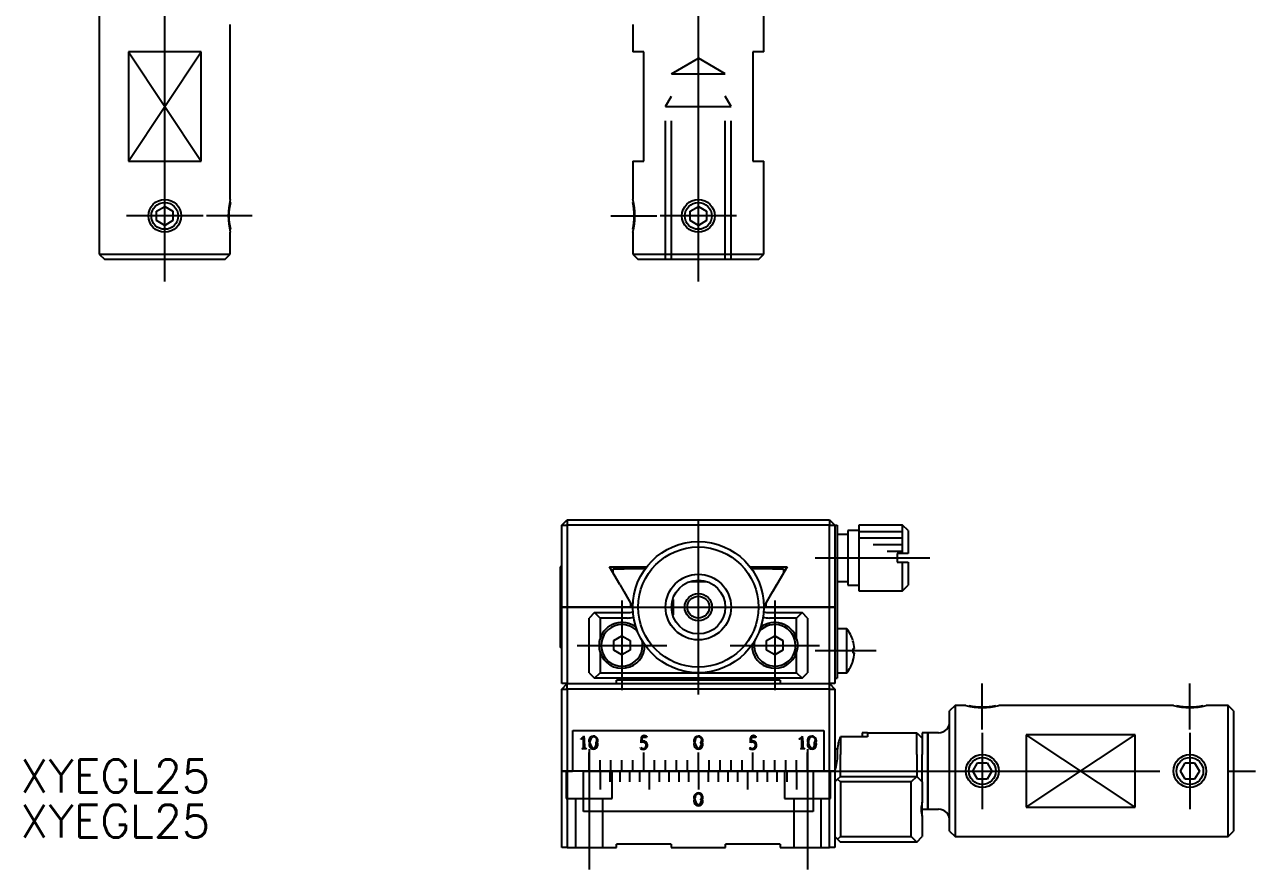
# Model space of a CAD drawing. Extents: x -71 to 199, y -105 to 73.
# Drawn here: x -61.7 to 51, y -104.8 to -27.5 of the extents above; entities that cross this region are included whole.
import ezdxf

# ---------------------------------------------------------------- set-up
doc = ezdxf.new("R2010")
doc.units = 0
doc.linetypes.add('CENTER', pattern=[50.8, 31.75, -6.35, 6.35, -6.35])
doc.linetypes.add('DASHED', pattern=[19.05, 12.7, -6.35])
doc.layers.get('0').update_dxf_attribs({"linetype": 'CONTINUOUS'})
doc.layers.add('CENTER', color=1, linetype='CENTER')
doc.styles.get("Standard").update_dxf_attribs({"font": 'txt.shx', "height": 3, "bigfont": 'bigfont.shx'})

# ---------------------------------------------------------------- blocks, each defined once
blk = doc.blocks.new('*U2')
at = {"color": 7, "linetype": 'CONTINUOUS'}
blk.add_text('XYEGL25', height=3, dxfattribs=at).set_placement((-62.07, -97.75))
blk = doc.blocks.new('*U3')
at = {"color": 7, "linetype": 'CONTINUOUS'}
blk.add_text('XYEGL25', height=3, dxfattribs=at).set_placement((-62.07, -101.88))

msp = doc.modelspace()

# ---------------------------------------------------------------- linework, layer by layer
at = {"color": 7, "linetype": 'CONTINUOUS'}
for p, q in [((-54.85, -23.5), (-54.85, -48.5)), ((6, -30), (6, -23.5)), ((-42.85, -43.5), (-42.85, -27.5)), ((-6, -27.5), (-6, -30)), ((-52.17, -30), (-52.17, -40)), ((-45.53, -30), (-52.17, -30)), ((-45.53, -40), (-45.53, -30)), ((-5, -30), (-6, -30)), ((-5, -40), (-5, -30)), ((6, -30), (5, -30)), ((5, -30), (5, -40)), ((-52.17, -40), (-45.53, -40)), ((-6, -40), (-6, -43.5)), ((-6, -40), (-5, -40)), ((5, -40), (6, -40)), ((6, -48.5), (6, -40)), ((-49.6, -44.57), (-48.85, -44.13)), ((-49.6, -45.43), (-49.6, -44.57)), ((-48.85, -44.13), (-48.1, -44.57)), ((-48.1, -44.57), (-48.1, -45.43)), ((-0.75, -44.57), (0, -44.13)), ((-0.75, -45.43), (-0.75, -44.57)), ((0, -44.13), (0.75, -44.57)), ((0.75, -44.57), (0.75, -45.43)), ((-48.85, -45.87), (-49.6, -45.43)), ((-48.1, -45.43), (-48.85, -45.87)), ((0, -45.87), (-0.75, -45.43)), ((0.75, -45.43), (0, -45.87)), ((-42.85, -48.5), (-42.85, -46.5)), ((-6, -46.5), (-6, -48.5)), ((-54.85, -48.5), (-48.85, -48.5)), ((-54.85, -48.5), (-54.35, -49)), ((-48.85, -49), (-54.35, -49)), ((-48.85, -48.5), (-42.85, -48.5)), ((-43.35, -49), (-48.85, -49)), ((-43.35, -49), (-42.85, -48.5)), ((-6, -48.5), (6, -48.5)), ((-6, -48.5), (-5.5, -49)), ((5.5, -49), (-5.5, -49)), ((5.5, -49), (6, -48.5)), ((-12.5, -73.3), (-12, -72.8)), ((-12, -72.8), (12, -72.8)), ((-12, -72.8), (-12, -73.3)), ((12, -72.8), (12, -73.3)), ((12, -72.8), (12.5, -73.3)), ((-12.5, -80.8), (-12.5, -73.3)), ((-12.5, -73.3), (-12, -73.3)), ((12, -73.3), (-12, -73.3)), ((-12, -73.3), (-12, -80.8)), ((12, -80.8), (12, -73.3)), ((12, -73.3), (12.5, -73.3)), ((12.5, -73.3), (12.5, -80.8)), ((12.5, -73.3), (12.7, -73.3)), ((12.7, -73.3), (12.7, -75.3)), ((13.7, -74.15), (12.7, -74.15)), ((13.7, -73.8), (13.7, -76.3)), ((14.7, -73.8), (13.7, -73.8)), ((18.7, -73.3), (14.7, -73.3)), ((14.7, -73.3), (14.7, -76.3)), ((18.7, -73.9), (14.7, -73.9)), ((18.7, -75.9), (18.7, -73.3)), ((19.2, -73.8), (18.7, -73.3)), ((19.2, -73.8), (19.2, -75.9)), ((-1.5, -74.99), (-1.5, -74.99)), ((12.7, -75.3), (12.7, -85.3)), ((18.7, -74.5), (14.7, -74.5)), ((18.7, -75.1), (16, -75.1)), ((13.7, -76.3), (13.7, -78.8)), ((14.7, -76.3), (14.7, -79.3)), ((18.7, -75.7), (17.3, -75.7)), ((18.7, -75.9), (18.2, -75.9)), ((18.2, -75.9), (18.2, -76.7)), ((19.2, -75.9), (18.7, -75.9)), ((-12.65, -77.1), (-12.65, -80.8)), ((-12.5, -77.1), (-12.65, -77.1)), ((-7.2, -78.72), (-8.13, -77.1)), ((-8.13, -77.1), (-4.72, -77.1)), ((-7.8, -77.3), (-6.8, -77.3)), ((-7.8, -77.68), (-7.8, -77.3)), ((-4.87, -77.3), (-6.8, -77.3)), ((4.72, -77.1), (8.13, -77.1)), ((6.8, -77.3), (4.87, -77.3)), ((6.8, -77.3), (7.8, -77.3)), ((7.8, -77.68), (6.8, -79.41)), ((8.13, -77.1), (7.2, -78.72)), ((7.8, -77.3), (7.8, -77.68)), ((18.2, -76.7), (18.7, -76.7)), ((18.7, -79.3), (18.7, -76.7)), ((18.7, -76.7), (19.2, -76.7)), ((19.2, -76.7), (19.2, -78.8)), ((-7.2, -78.72), (-6.2, -80.45)), ((0.7, -78.5), (-0.7, -78.5)), ((6.2, -80.45), (7.2, -78.72)), ((12.7, -78.45), (13.7, -78.45)), ((13.7, -78.8), (14.7, -78.8)), ((18.7, -79.3), (19.2, -78.8)), ((-6.8, -79.41), (-6, -80.8)), ((6, -80.8), (6.8, -79.41)), ((14.7, -79.3), (18.7, -79.3)), ((-12.65, -80.8), (-12.65, -84.5)), ((-12.5, -80.8), (-12.65, -80.8)), ((-12.5, -87.8), (-12.5, -80.8)), ((-12, -80.8), (-12.5, -80.8)), ((-12.5, -80.8), (-12, -80.8)), ((-12, -80.8), (-12, -87.8)), ((-12, -80.8), (-7.2, -80.8)), ((-7.2, -80.8), (-12, -80.8)), ((-6, -80.8), (-7.2, -80.8)), ((-6.2, -80.45), (-6.2, -80.8)), ((-2.31, -80.1), (-2.31, -81.5)), ((7.2, -80.8), (6, -80.8)), ((6.2, -80.8), (6.2, -80.45)), ((7.2, -80.8), (12, -80.8)), ((12, -80.8), (7.2, -80.8)), ((12, -87.8), (12, -80.8)), ((12.5, -80.8), (12, -80.8)), ((12, -80.8), (12.5, -80.8)), ((12.5, -80.8), (12.5, -87.8)), ((-9.5, -81.3), (-10, -81.8)), ((-10, -86.8), (-10, -81.8)), ((-9, -81.8), (-9.5, -81.3)), ((-9.5, -81.3), (-6.5, -81.3)), ((-6.5, -81.8), (-9, -81.8)), ((-9, -81.8), (-9, -83.66)), ((6.5, -81.3), (9.5, -81.3)), ((9, -81.8), (6.5, -81.8)), ((9.5, -81.3), (9, -81.8)), ((9, -83.66), (9, -81.8)), ((10, -81.8), (9.5, -81.3)), ((10, -81.8), (10, -86.8)), ((13.6, -82.8), (12.7, -82.8)), ((13.6, -86.8), (13.6, -82.8)), ((-12.5, -84.5), (-12.65, -84.5)), ((-7.75, -83.87), (-7, -83.43)), ((-7.75, -84.73), (-7.75, -83.87)), ((-7, -83.43), (-6.25, -83.87)), ((-6.25, -83.87), (-6.25, -84.73)), ((6.25, -83.87), (7, -83.43)), ((6.25, -84.73), (6.25, -83.87)), ((7, -83.43), (7.75, -83.87)), ((7.75, -83.87), (7.75, -84.73)), ((14.16, -83.87), (14.16, -83.85)), ((-9, -84.94), (-9, -86.8)), ((-7, -85.17), (-7.75, -84.73)), ((-6.25, -84.73), (-7, -85.17)), ((7, -85.17), (6.25, -84.73)), ((7.75, -84.73), (7, -85.17)), ((9, -86.8), (9, -84.94)), ((12.7, -85.3), (12.7, -87.3)), ((14.16, -85), (14.16, -84.6)), ((14.16, -84.6), (14.29, -84.6)), ((14.29, -85), (14.16, -85)), ((14.16, -85.75), (14.16, -85.73)), ((-12.5, -88.3), (-12, -87.8)), ((-12, -87.8), (-12.5, -87.8)), ((-12, -87.8), (-7.5, -87.8)), ((-12, -88.3), (-12, -87.8)), ((-10, -86.8), (-9.5, -87.3)), ((-9.5, -87.3), (-9, -86.8)), ((9.5, -87.3), (-9.5, -87.3)), ((-9, -86.8), (0, -86.8)), ((7.5, -87.5), (-7.5, -87.5)), ((-7.5, -87.8), (-7.5, -87.5)), ((-7.5, -87.8), (7.5, -87.8)), ((0, -86.8), (9, -86.8)), ((7.5, -87.5), (7.5, -87.8)), ((7.5, -87.8), (12, -87.8)), ((9, -86.8), (9.5, -87.3)), ((9.5, -87.3), (10, -86.8)), ((12, -88.3), (12, -87.8)), ((12, -87.8), (12.5, -88.3)), ((12.5, -87.8), (12, -87.8)), ((12.5, -87.3), (12.7, -87.3)), ((12.7, -86.8), (13.6, -86.8)), ((-12.5, -95.8), (-12.5, -88.3)), ((-12.5, -88.3), (-12, -88.3)), ((12, -88.3), (-12, -88.3)), ((-12, -88.3), (-12, -95.8)), ((12, -95.8), (12, -88.3)), ((12, -88.3), (12.5, -88.3)), ((12.5, -88.3), (12.5, -95.8)), ((23.5, -89.8), (23, -90.3)), ((23.5, -89.8), (23.5, -95.8)), ((24.5, -89.8), (23.5, -89.8)), ((43.5, -89.8), (27.5, -89.8)), ((48.5, -89.8), (46.5, -89.8)), ((48.5, -95.8), (48.5, -89.8)), ((49, -90.3), (48.5, -89.8)), ((23, -95.8), (23, -90.3)), ((49, -90.3), (49, -95.8)), ((-11.5, -92.1), (11.5, -92.1)), ((-11.5, -95.8), (-11.5, -92.1)), ((11.5, -92.1), (11.5, -95.8)), ((15.5, -92.3), (15, -92.3)), ((15, -92.3), (15, -92.68)), ((15.5, -92.3), (20, -92.3)), ((15.5, -92.3), (15.5, -92.68)), ((20, -92.3), (20.5, -92.8)), ((20, -93.8), (20, -92.3)), ((21, -92.3), (20.5, -92.3)), ((20.5, -92.3), (20.5, -92.8)), ((21, -92.3), (21, -95.8)), ((21, -95.8), (21, -92.3)), ((22, -92.3), (21, -92.3)), ((-10.76, -92.86), (-10.74, -92.84)), ((-10.76, -92.86), (-10.76, -92.86)), ((-10.76, -92.87), (-10.76, -92.86)), ((-10.76, -92.88), (-10.76, -92.87)), ((-10.75, -92.89), (-10.76, -92.88)), ((-10.75, -92.89), (-10.75, -92.89)), ((-10.74, -92.89), (-10.75, -92.89)), ((-10.74, -92.84), (-10.7, -92.82)), ((-10.67, -92.86), (-10.74, -92.89)), ((-10.7, -92.82), (-10.68, -92.8)), ((-10.68, -92.8), (-10.63, -92.77)), ((-10.52, -92.75), (-10.67, -92.86)), ((-10.63, -92.77), (-10.56, -92.71)), ((-10.56, -92.71), (-10.51, -92.66)), ((-10.53, -93.7), (-10.52, -92.75)), ((-10.51, -92.66), (-10.47, -92.62)), ((-10.47, -92.62), (-10.46, -92.61)), ((-5.24, -93.21), (-5.23, -92.98)), ((-5.23, -93.21), (-5.24, -93.21)), ((-5.23, -92.98), (-5.23, -92.94)), ((-5.2, -93.2), (-5.23, -93.21)), ((-5.17, -92.84), (-5.19, -93.07)), ((-5.16, -92.75), (-5.17, -92.84)), ((-5.16, -92.74), (-5.16, -92.75)), ((-5.13, -92.74), (-5.16, -92.74)), ((-5.16, -92.75), (-5.16, -92.75)), ((-5.04, -92.74), (-5.13, -92.74)), ((-5.03, -92.74), (-5.04, -92.74)), ((-5.01, -92.74), (-5.03, -92.74)), ((-4.96, -92.74), (-5.01, -92.74)), ((-4.91, -92.74), (-4.96, -92.74)), ((-4.84, -92.74), (-4.91, -92.74)), ((-4.75, -92.73), (-4.84, -92.74)), ((-4.79, -92.62), (-4.73, -92.6)), ((-4.73, -92.61), (-4.75, -92.73)), ((-4.73, -92.6), (-4.73, -92.61)), ((4.76, -93.21), (4.77, -92.98)), ((4.77, -93.21), (4.76, -93.21)), ((4.77, -92.98), (4.77, -92.94)), ((4.8, -93.2), (4.77, -93.21)), ((4.83, -92.84), (4.81, -93.07)), ((4.84, -92.75), (4.83, -92.84)), ((4.84, -92.74), (4.84, -92.75)), ((4.87, -92.74), (4.84, -92.74)), ((4.84, -92.75), (4.84, -92.75)), ((4.96, -92.74), (4.87, -92.74)), ((4.97, -92.74), (4.96, -92.74)), ((4.99, -92.74), (4.97, -92.74)), ((5.04, -92.74), (4.99, -92.74)), ((5.09, -92.74), (5.04, -92.74)), ((5.16, -92.74), (5.09, -92.74)), ((5.25, -92.73), (5.16, -92.74)), ((5.21, -92.62), (5.27, -92.6)), ((5.27, -92.61), (5.25, -92.73)), ((5.27, -92.6), (5.27, -92.61)), ((9.24, -92.86), (9.26, -92.84)), ((9.24, -92.86), (9.24, -92.86)), ((9.24, -92.87), (9.24, -92.86)), ((9.24, -92.88), (9.24, -92.87)), ((9.25, -92.89), (9.24, -92.88)), ((9.25, -92.89), (9.25, -92.89)), ((9.26, -92.89), (9.25, -92.89)), ((9.26, -92.84), (9.3, -92.82)), ((9.33, -92.86), (9.26, -92.89)), ((9.3, -92.82), (9.32, -92.8)), ((9.32, -92.8), (9.37, -92.77)), ((9.48, -92.75), (9.33, -92.86)), ((9.37, -92.77), (9.44, -92.71)), ((9.44, -92.71), (9.49, -92.66)), ((9.47, -93.7), (9.48, -92.75)), ((9.49, -92.66), (9.53, -92.62)), ((9.53, -92.62), (9.54, -92.61)), ((15.5, -92.68), (13, -92.68)), ((13, -92.68), (13, -93.8)), ((20.5, -92.8), (20.5, -93.8)), ((30, -92.48), (30, -99.12)), ((40, -92.48), (30, -92.48)), ((40, -99.12), (40, -92.48)), ((-10.66, -93.77), (-10.53, -93.7)), ((-10.25, -93.77), (-10.66, -93.77)), ((-10.4, -93.69), (-10.27, -93.73)), ((-10.27, -93.73), (-10.25, -93.77)), ((-10, -94.8), (-10, -94.1)), ((-5.31, -93.74), (-5.27, -93.64)), ((-5, -94.8), (-5, -94.1)), ((0, -94.8), (0, -94.1)), ((4.69, -93.74), (4.73, -93.64)), ((5, -94.8), (5, -94.1)), ((9.34, -93.77), (9.47, -93.7)), ((9.75, -93.77), (9.34, -93.77)), ((9.6, -93.69), (9.73, -93.73)), ((9.73, -93.73), (9.75, -93.77)), ((10, -94.8), (10, -94.1)), ((12.75, -93.8), (12.5, -93.8)), ((12.75, -94.3), (12.75, -93.8)), ((13, -93.8), (13, -94.3)), ((13, -96.3), (13, -94.3)), ((20, -94.3), (20, -93.8)), ((20, -94.3), (20, -96.3)), ((20.5, -93.8), (20.5, -94.3)), ((20.5, -96.8), (20.5, -94.3)), ((-10, -95.8), (-10, -94.8)), ((-9, -95.8), (-9, -94.8)), ((-8, -95.8), (-8, -94.8)), ((-7, -95.8), (-7, -94.8)), ((-6, -95.8), (-6, -94.8)), ((-5, -95.8), (-5, -94.8)), ((-4, -95.8), (-4, -94.8)), ((-3, -95.8), (-3, -94.8)), ((-2, -95.8), (-2, -94.8)), ((-1, -95.8), (-1, -94.8)), ((0, -95.8), (0, -94.8)), ((1, -95.8), (1, -94.8)), ((2, -95.8), (2, -94.8)), ((3, -95.8), (3, -94.8)), ((4, -95.8), (4, -94.8)), ((5, -95.8), (5, -94.8)), ((6, -95.8), (6, -94.8)), ((7, -95.8), (7, -94.8)), ((8, -95.8), (8, -94.8)), ((9, -95.8), (9, -94.8)), ((10, -95.8), (10, -94.8)), ((25.13, -95.8), (25.57, -95.05)), ((25.57, -95.05), (26.43, -95.05)), ((26.43, -95.05), (26.87, -95.8)), ((44.13, -95.8), (44.57, -95.05)), ((44.57, -95.05), (45.43, -95.05)), ((45.43, -95.05), (45.87, -95.8)), ((-12.5, -102.8), (-12.5, -95.8)), ((-12, -95.8), (-12.5, -95.8)), ((-12.5, -95.8), (-12, -95.8)), ((-12, -95.8), (-12, -102.8)), ((-12, -95.8), (-11.51, -95.8)), ((-11.51, -95.8), (-12, -95.8)), ((-10.51, -95.8), (-11.5, -95.8)), ((-10.5, -95.8), (-10.51, -95.8)), ((-10.5, -99.5), (-10.5, -95.8)), ((-10, -95.8), (-10.5, -95.8)), ((-10.5, -95.8), (-10.01, -95.8)), ((-10.01, -95.8), (-10, -95.8)), ((-9.01, -95.8), (-10, -95.8)), ((-10, -95.8), (-9.99, -95.8)), ((-9.99, -95.8), (-9.01, -95.8)), ((-9, -95.8), (-9.01, -95.8)), ((-9.01, -95.8), (-9, -95.8)), ((-9, -95.8), (-9, -96.8)), ((-8.99, -95.8), (-9, -95.8)), ((-9, -95.8), (-8.99, -95.8)), ((-9, -96.8), (-9, -97.5)), ((-8.11, -95.8), (-8.99, -95.8)), ((-8.99, -95.8), (-8.1, -95.8)), ((-8.1, -95.8), (-8.11, -95.8)), ((-8.1, -95.8), (-8.1, -96.8)), ((-8.09, -95.8), (-8.1, -95.8)), ((-8.1, -95.8), (-8.01, -95.8)), ((-8, -95.8), (-8.09, -95.8)), ((-8.01, -95.8), (-8, -95.8)), ((-7.21, -95.8), (-8, -95.8)), ((-8, -95.8), (-7.99, -95.8)), ((-7.99, -95.8), (-7.2, -95.8)), ((-7.2, -95.8), (-7.21, -95.8)), ((-7.2, -95.8), (-7.2, -96.8)), ((-7.19, -95.8), (-7.2, -95.8)), ((-7.2, -95.8), (-7.01, -95.8)), ((-7, -95.8), (-7.19, -95.8)), ((-7.01, -95.8), (-7, -95.8)), ((-6.31, -95.8), (-7, -95.8)), ((-7, -95.8), (-6.99, -95.8)), ((-6.99, -95.8), (-6.3, -95.8)), ((-6.3, -95.8), (-6.31, -95.8)), ((-6.3, -95.8), (-6.3, -96.8)), ((-6.29, -95.8), (-6.3, -95.8)), ((-6.3, -95.8), (-6.01, -95.8)), ((-6, -95.8), (-6.29, -95.8)), ((-6.01, -95.8), (-6, -95.8)), ((-5.41, -95.8), (-6, -95.8)), ((-6, -95.8), (-5.99, -95.8)), ((-5.99, -95.8), (-5.4, -95.8)), ((-5.4, -95.8), (-5.41, -95.8)), ((-5.4, -95.8), (-5.4, -96.8)), ((-5.39, -95.8), (-5.4, -95.8)), ((-5.4, -95.8), (-5.01, -95.8)), ((-5, -95.8), (-5.39, -95.8)), ((-5.01, -95.8), (-5, -95.8)), ((-4.51, -95.8), (-5, -95.8)), ((-5, -95.8), (-4.99, -95.8)), ((-4.99, -95.8), (-4.5, -95.8)), ((-4.5, -95.8), (-4.51, -95.8)), ((-4.49, -95.8), (-4.5, -95.8)), ((-4.5, -95.8), (-4.01, -95.8)), ((-4.5, -95.8), (-4.5, -96.8)), ((-4.5, -96.8), (-4.5, -97.5)), ((-4, -95.8), (-4.49, -95.8)), ((-4.01, -95.8), (-4, -95.8)), ((-3.61, -95.8), (-4, -95.8)), ((-4, -95.8), (-3.99, -95.8)), ((-3.99, -95.8), (-3.6, -95.8)), ((-3.6, -95.8), (-3.61, -95.8)), ((-3.6, -95.8), (-3.6, -96.8)), ((-3.59, -95.8), (-3.6, -95.8)), ((-3.6, -95.8), (-3.01, -95.8)), ((-3, -95.8), (-3.59, -95.8)), ((-3.01, -95.8), (-3, -95.8)), ((-2.71, -95.8), (-3, -95.8)), ((-3, -95.8), (-2.99, -95.8)), ((-2.99, -95.8), (-2.7, -95.8)), ((-2.7, -95.8), (-2.71, -95.8)), ((-2.7, -95.8), (-2.01, -95.8)), ((-2.7, -95.8), (-2.7, -96.8)), ((-2.69, -95.8), (-2.7, -95.8)), ((-2, -95.8), (-2.69, -95.8)), ((-2.01, -95.8), (-2, -95.8)), ((-1.81, -95.8), (-2, -95.8)), ((-2, -95.8), (-1.99, -95.8)), ((-1.99, -95.8), (-1.8, -95.8)), ((-1.8, -95.8), (-1.81, -95.8)), ((-1.8, -95.8), (-1.8, -96.8)), ((-1.79, -95.8), (-1.8, -95.8)), ((-1.8, -95.8), (-1.01, -95.8)), ((-1, -95.8), (-1.79, -95.8)), ((-1.01, -95.8), (-1, -95.8)), ((-0.91, -95.8), (-1, -95.8)), ((-1, -95.8), (-0.99, -95.8)), ((-0.99, -95.8), (-0.9, -95.8)), ((-0.9, -95.8), (-0.91, -95.8)), ((-0.9, -95.8), (-0.9, -96.8)), ((-0.89, -95.8), (-0.9, -95.8)), ((-0.9, -95.8), (-0.01, -95.8)), ((-0.01, -95.8), (-0.89, -95.8)), ((0, -95.8), (-0.01, -95.8)), ((-0.01, -95.8), (0, -95.8)), ((0, -95.8), (0, -96.8)), ((0.01, -95.8), (0, -95.8)), ((0, -95.8), (0.01, -95.8)), ((0, -96.8), (0, -97.5)), ((0.89, -95.8), (0.01, -95.8)), ((0.01, -95.8), (0.9, -95.8)), ((0.9, -95.8), (0.89, -95.8)), ((0.9, -95.8), (0.9, -96.8)), ((0.91, -95.8), (0.9, -95.8)), ((0.9, -95.8), (0.99, -95.8)), ((1, -95.8), (0.91, -95.8)), ((0.99, -95.8), (1, -95.8)), ((1.79, -95.8), (1, -95.8)), ((1, -95.8), (1.01, -95.8)), ((1.01, -95.8), (1.8, -95.8)), ((1.8, -95.8), (1.79, -95.8)), ((1.8, -95.8), (1.8, -96.8)), ((1.81, -95.8), (1.8, -95.8)), ((1.8, -95.8), (1.99, -95.8)), ((2, -95.8), (1.81, -95.8)), ((1.99, -95.8), (2, -95.8)), ((2.69, -95.8), (2, -95.8)), ((2, -95.8), (2.01, -95.8)), ((2.01, -95.8), (2.7, -95.8)), ((2.7, -95.8), (2.69, -95.8)), ((2.7, -95.8), (2.99, -95.8)), ((2.7, -95.8), (2.7, -96.8)), ((2.71, -95.8), (2.7, -95.8)), ((3, -95.8), (2.71, -95.8)), ((2.99, -95.8), (3, -95.8)), ((3.59, -95.8), (3, -95.8)), ((3, -95.8), (3.01, -95.8)), ((3.01, -95.8), (3.6, -95.8)), ((3.6, -95.8), (3.59, -95.8)), ((3.6, -95.8), (3.6, -96.8)), ((3.61, -95.8), (3.6, -95.8)), ((3.6, -95.8), (3.99, -95.8)), ((4, -95.8), (3.61, -95.8)), ((3.99, -95.8), (4, -95.8)), ((4.49, -95.8), (4, -95.8)), ((4, -95.8), (4.01, -95.8)), ((4.01, -95.8), (4.5, -95.8)), ((4.5, -95.8), (4.49, -95.8)), ((4.5, -95.8), (4.5, -96.8)), ((4.51, -95.8), (4.5, -95.8)), ((4.5, -95.8), (4.99, -95.8)), ((4.5, -96.8), (4.5, -97.5)), ((5, -95.8), (4.51, -95.8)), ((4.99, -95.8), (5, -95.8)), ((5.39, -95.8), (5, -95.8)), ((5, -95.8), (5.01, -95.8)), ((5.01, -95.8), (5.4, -95.8)), ((5.4, -95.8), (5.39, -95.8)), ((5.4, -95.8), (5.4, -96.8)), ((5.41, -95.8), (5.4, -95.8)), ((5.4, -95.8), (5.99, -95.8)), ((6, -95.8), (5.41, -95.8)), ((5.99, -95.8), (6, -95.8)), ((6.29, -95.8), (6, -95.8)), ((6, -95.8), (6.01, -95.8)), ((6.01, -95.8), (6.3, -95.8)), ((6.3, -95.8), (6.29, -95.8)), ((6.3, -95.8), (6.3, -96.8)), ((6.31, -95.8), (6.3, -95.8)), ((6.3, -95.8), (6.99, -95.8)), ((7, -95.8), (6.31, -95.8)), ((6.99, -95.8), (7, -95.8)), ((7.19, -95.8), (7, -95.8)), ((7, -95.8), (7.01, -95.8)), ((7.01, -95.8), (7.2, -95.8)), ((7.2, -95.8), (7.19, -95.8)), ((7.2, -95.8), (7.99, -95.8)), ((7.2, -95.8), (7.2, -96.8)), ((7.21, -95.8), (7.2, -95.8)), ((8, -95.8), (7.21, -95.8)), ((7.99, -95.8), (8, -95.8)), ((8.09, -95.8), (8, -95.8)), ((8, -95.8), (8.01, -95.8)), ((8.01, -95.8), (8.1, -95.8)), ((8.1, -95.8), (8.09, -95.8)), ((8.1, -95.8), (8.1, -96.8)), ((8.11, -95.8), (8.1, -95.8)), ((8.1, -95.8), (8.99, -95.8)), ((8.99, -95.8), (8.11, -95.8)), ((9, -95.8), (8.99, -95.8)), ((8.99, -95.8), (9, -95.8)), ((9, -95.8), (9, -96.8)), ((9.01, -95.8), (9, -95.8)), ((9, -95.8), (9.01, -95.8)), ((9, -96.8), (9, -97.5)), ((10, -95.8), (9.01, -95.8)), ((9.01, -95.8), (9.99, -95.8)), ((9.99, -95.8), (10, -95.8)), ((10.5, -95.8), (10, -95.8)), ((10, -95.8), (10.01, -95.8)), ((10.01, -95.8), (10.5, -95.8)), ((10.5, -95.8), (10.5, -99.5)), ((10.51, -95.8), (10.5, -95.8)), ((11.5, -95.8), (10.51, -95.8)), ((11.51, -95.8), (12, -95.8)), ((12, -95.8), (11.51, -95.8)), ((12, -102.8), (12, -95.8)), ((12.5, -95.8), (12, -95.8)), ((12, -95.8), (12.5, -95.8)), ((12.5, -95.8), (12.5, -102.8)), ((12.5, -96.8), (12.75, -96.55)), ((12.75, -96.55), (13, -96.3)), ((12.75, -96.55), (13, -96.8)), ((13, -96.3), (20, -96.3)), ((19.5, -96.8), (13, -96.8)), ((13, -96.8), (13, -101.8)), ((20, -96.3), (19.5, -96.8)), ((19.5, -101.8), (19.5, -96.8)), ((20.5, -96.8), (20, -96.3)), ((20.5, -96.8), (20.5, -98.66)), ((21, -95.8), (21, -99.3)), ((21, -99.3), (21, -95.8)), ((23, -101.3), (23, -95.8)), ((23.5, -95.8), (23.5, -101.8)), ((25.57, -96.55), (25.13, -95.8)), ((26.43, -96.55), (25.57, -96.55)), ((26.87, -95.8), (26.43, -96.55)), ((44.57, -96.55), (44.13, -95.8)), ((45.43, -96.55), (44.57, -96.55)), ((45.87, -95.8), (45.43, -96.55)), ((48.5, -101.8), (48.5, -95.8)), ((49, -95.8), (49, -101.3)), ((20.5, -99.94), (20.5, -98.66)), ((30, -99.12), (40, -99.12)), ((10.5, -99.5), (-10.5, -99.5)), ((20.5, -99.3), (21, -99.3)), ((20.5, -99.94), (20.5, -101.8)), ((21, -99.3), (22, -99.3)), ((23, -101.3), (23.5, -101.8)), ((48.5, -101.8), (49, -101.3)), ((-2.5, -102.5), (-7.5, -102.5)), ((-7.5, -102.8), (-7.5, -102.5)), ((-2.5, -102.5), (-2.5, -102.8)), ((7.5, -102.5), (2.5, -102.5)), ((2.5, -102.8), (2.5, -102.5)), ((7.5, -102.5), (7.5, -102.8)), ((12.5, -101.8), (12.75, -102.05)), ((12.75, -102.05), (13, -101.8)), ((12.75, -102.05), (13, -102.3)), ((13, -101.8), (19.5, -101.8)), ((20, -102.3), (13, -102.3)), ((19.5, -101.8), (20, -102.3)), ((20, -102.3), (20.5, -101.8)), ((23.5, -101.8), (48.5, -101.8)), ((-12, -102.8), (-12.5, -102.8)), ((-12, -102.8), (-7.5, -102.8)), ((-2.5, -102.8), (2.5, -102.8)), ((7.5, -102.8), (12, -102.8)), ((12.5, -102.8), (12, -102.8))]:
    msp.add_line(p, q, dxfattribs=at)
at = {"color": 3, "linetype": 'CONTINUOUS'}
for p, q in [((-52.17, -40), (-45.53, -30)), ((-52.17, -30), (-45.53, -40)), ((30, -99.12), (40, -92.48)), ((40, -99.12), (30, -92.48))]:
    msp.add_line(p, q, dxfattribs=at)
at = {"color": 3, "linetype": 'DASHED'}
for p, q in [((-2.46, -32), (0, -30.58)), ((2.46, -32), (0, -30.58)), ((-2.46, -32), (2.46, -32)), ((-2.46, -49), (-2.46, -32)), ((2.46, -49), (2.46, -32)), ((-3, -35), (-2.46, -34.06)), ((3, -35), (2.46, -34.06)), ((-3, -35), (3, -35)), ((-3, -49), (-3, -35)), ((3, -49), (3, -35)), ((-12.1, -95.8), (-12.1, -98.3)), ((-7.9, -98.3), (-7.9, -95.8)), ((7.9, -95.8), (7.9, -98.3)), ((12.1, -98.3), (12.1, -95.8)), ((-12.1, -98.3), (-10, -98.3)), ((-11.25, -98.3), (-11.25, -102.8)), ((-10, -98.3), (-7.9, -98.3)), ((-8.75, -102.8), (-8.75, -98.3)), ((7.9, -98.3), (10, -98.3)), ((8.75, -98.3), (8.75, -102.8)), ((10, -98.3), (12.1, -98.3)), ((11.25, -102.8), (11.25, -98.3))]:
    msp.add_line(p, q, dxfattribs=at)
at = {"color": 3, "linetype": 'CONTINUOUS'}
for centre, radius in [((-48.85, -45), 1.5), ((0, -45), 1.5), ((0, -80.8), 3), ((26, -95.8), 1.5), ((45, -95.8), 1.5)]:
    msp.add_circle(centre, radius, dxfattribs=at)
at = {"color": 7, "linetype": 'CONTINUOUS'}
for centre, radius in [((-48.85, -45), 1.23), ((0, -45), 1.23), ((0, -80.8), 6), ((0, -80.8), 5.5), ((0, -80.8), 2.46), ((0, -80.8), 1.25), ((0, -80.8), 1), ((26, -95.8), 1.23), ((45, -95.8), 1.23)]:
    msp.add_circle(centre, radius, dxfattribs=at)
at = {"color": 3, "linetype": 'CONTINUOUS'}
for centre, radius, start, end in [((-37.04, -45), 6, 165.5273, 194.4727), ((-11.81, -45), 6, 345.5273, 14.4727), ((26, -83.92), 6.07, 255.6813, 284.3187), ((45, -83.92), 6.07, 255.6813, 284.3187)]:
    msp.add_arc(centre, radius, start, end, dxfattribs=at)
at = {"color": 7, "linetype": 'CONTINUOUS'}
for centre, radius, start, end in [((-37.17, -45), 5.81, 167.7758, 192.2242), ((-11.68, -45), 5.81, 347.7758, 12.2242), ((-7, -84.3), 2.1, 52.0981, 162.2472), ((-6.5, -79.3), 2, 270, 284.9396), ((-6.5, -79.3), 2.5, 270, 283.2512), ((7, -84.3), 2.1, 17.7528, 127.9019), ((6.5, -79.3), 2.5, 256.7488, 270), ((6.5, -79.3), 2, 255.0604, 270), ((-7, -84.3), 1.9, 40.5356, 0), ((7, -84.3), 1.9, 0, 139.4644), ((11.1, -84.8), 3.2, 17.27, 38.6822), ((-7, -84.3), 2.1, 162.2472, 197.7528), ((-7, -84.3), 2.1, 197.7528, 1.032), ((-7, -84.3), 1.9, 0, 12.5945), ((7, -84.3), 2.1, 178.968, 342.2472), ((7, -84.3), 1.9, 167.4055, 0), ((7, -84.3), 2.1, 342.2472, 17.7528), ((11.1, -84.8), 3.19, 3.5904, 16.9053), ((11.1, -84.8), 3.19, 343.0947, 356.4096), ((11.1, -84.8), 3.2, 321.3178, 342.73), ((26, -84.12), 5.81, 257.7753, 282.2247), ((45, -84.12), 5.81, 257.7753, 282.2247), ((22, -91.3), 1, 270, 0), ((-24.53, -93.97), 14.14, 1.1244, 5.5186), ((-9.61, -93.02), 0.416, 333.9047, 208.7371), ((-9.6, -93.38), 0.406, 156.7475, 25.8944), ((-9.26, -93.15), 0.661, 141.2371, 244.7042), ((-9.58, -92.97), 0.297, 315.8759, 128.7066), ((-9.95, -93.32), 0.598, 313.8884, 13.6568), ((-5.05, -93.44), 0.393, 229.5545, 109.9104), ((-5.06, -93.45), 0.286, 222.2787, 120.5455), ((-4.97, -92.83), 0.277, 49.4938, 203.3804), ((0, -93.02), 0.416, 333.9047, 208.7371), ((0, -93.38), 0.406, 156.7475, 25.8944), ((0.35, -93.15), 0.661, 141.2371, 244.7042), ((0.02, -92.97), 0.297, 315.8759, 128.7066), ((-0.35, -93.32), 0.598, 313.8884, 13.6568), ((4.95, -93.44), 0.393, 229.5545, 109.9104), ((4.94, -93.45), 0.286, 222.2787, 120.5455), ((5.03, -92.83), 0.277, 49.4938, 203.3804), ((-4.53, -93.97), 14.14, 1.1244, 5.5186), ((10.39, -93.02), 0.416, 333.9047, 208.7371), ((10.4, -93.38), 0.406, 156.7475, 25.8944), ((10.74, -93.15), 0.661, 141.2371, 244.7042), ((10.42, -92.97), 0.297, 315.8759, 128.7066), ((10.05, -93.32), 0.598, 313.8884, 13.6568), ((15.45, -93.82), 2.7, 155.1641, 179.6271), ((8.03, -94.28), 4.72, 341.2671, 359.8082), ((0, -98.22), 0.416, 333.9047, 208.7371), ((0.35, -98.35), 0.661, 141.2371, 244.7042), ((0.02, -98.17), 0.297, 315.8759, 128.7066), ((0, -98.58), 0.406, 156.7475, 25.8944), ((-0.35, -98.51), 0.598, 313.8884, 13.6568), ((22.5, -99.3), 2.1, 162.2472, 197.7528), ((22, -100.3), 1, 0, 90)]:
    msp.add_arc(centre, radius, start, end, dxfattribs=at)
at = {"layer": 'CENTER', "color": 1, "linetype": 'CENTER'}
for p, q in [((0, -51), (0, 14.5)), ((-48.85, -51), (-48.85, -10.5)), ((-45.35, -45), (-52.35, -45)), ((-40.85, -45), (-45.04, -45)), ((-8, -45), (-3.81, -45)), ((3.5, -45), (-3.5, -45)), ((0, -88.8), (0, -72.8)), ((10.7, -76.3), (21.2, -76.3)), ((-8, -80.8), (8, -80.8)), ((-7, -80.2), (-7, -88.4)), ((7, -80.2), (7, -88.4)), ((-11.1, -84.3), (-2.9, -84.3)), ((2.9, -84.3), (11.1, -84.3)), ((16.29, -84.8), (10.7, -84.8)), ((26, -91.99), (26, -87.8)), ((45, -91.99), (45, -87.8)), ((26, -92.3), (26, -99.3)), ((45, -92.3), (45, -99.3)), ((-10, -93.8), (-10, -104.8)), ((10, -93.8), (10, -104.8)), ((10.5, -95.8), (51, -95.8))]:
    msp.add_line(p, q, dxfattribs=at)

# ---------------------------------------------------------------- block references
at = {"color": 7, "linetype": 'CONTINUOUS'}
for name in ['*U2', '*U3']:
    msp.add_blockref(name, (0, 0), dxfattribs=at)

doc.saveas('drawing.dxf')
